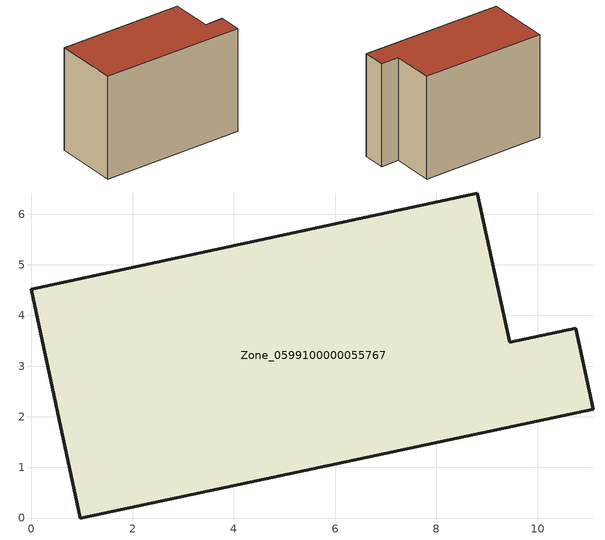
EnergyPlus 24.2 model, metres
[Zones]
Zone_0599100000055767
 floor ground (C_G): 0.97,0 0,4.52 8.81,6.42 9.45,3.47 10.75,3.75 11.1,2.15 z0
 wall outside (C_F): 11.1,2.15 10.75,3.75 9.45,3.47 8.81,6.42 0,4.52 0.97,0 11.1,2.15 z0:7.55
 roof outside (C_R): 0,4.52 0.97,0 11.1,2.15 10.75,3.75 9.45,3.47 8.81,6.42 z7.55
[BUILDING]
Pand.0599100000055767: North Axis=0; Terrain=City; Loads Convergence Tolerance Value=0.04; Temperature Convergence Tolerance Value=0.4; Solar Distribution=FullExterior; Maximum Number of Warmup Days=25; Minimum Number of Warmup Days=1
[Site:Location]
Rotterdam.The.Hague.AP_ZH_NLD Design_Conditions: Latitude=51.96; Longitude=4.45; Time Zone=1; Elevation=-4.5
[SITE:GROUNDTEMPERATURE:BUILDINGSURFACE]
18, 18, 18, 18, 18, 18, 18, 18, 18, 18, 18, 18
[MATERIAL] Thermal Absorptance=0.9; Solar Absorptance=0.7; Visible Absorptance=0.7
Name | Roughness | Thickness | Conductivity | Density | Specific Heat
G.TC.1946 | MediumSmooth | 0.15 | 1 | 540 | 1210
F.TC.1946 | Rough | 0.3 | 0.857143 | 1920 | 840
R.TC.1946 | MediumRough | 0.2 | 0.909091 | 1500 | 1000
[CONSTRUCTION]
C_G: G.TC.1946
C_F: F.TC.1946
C_R: R.TC.1946
[ZONE]
Zone_0599100000055767: Type=1; Multiplier=1; Ceiling Height=Autocalculate; Volume=Autocalculate; Floor Area=autocalculate; Part of Total Floor Area=Yes
[ZONEINFILTRATION:DESIGNFLOWRATE]
Infil_Zone_0599100000055767: Zone or ZoneList or Space or SpaceList=Zone_0599100000055767; Schedule=AlwaysOn; Design Flow Rate Calculation Method=Flow/Area; Flow Rate per Floor Area=0.003; Constant Term Coefficient=1; Temperature Term Coefficient=0; Velocity Term Coefficient=0; Velocity Squared Term Coefficient=0
[HVACTEMPLATE:ZONE:IDEALLOADSAIRSYSTEM]
Zone_0599100000055767: Maximum Heating Supply Air Temperature=50; Minimum Cooling Supply Air Temperature=13; Maximum Heating Supply Air Humidity Ratio=0.0156; Minimum Cooling Supply Air Humidity Ratio=0.0077; Heating Limit=NoLimit; Cooling Limit=NoLimit; Dehumidification Control Type=ConstantSensibleHeatRatio; Cooling Sensible Heat Ratio=0.7; Dehumidification Setpoint=60; Humidification Control Type=None; Humidification Setpoint=30; Outdoor Air Method=None; Outdoor Air Flow Rate per Person=0.00944; Outdoor Air Flow Rate per Zone Floor Area=0; Outdoor Air Flow Rate per Zone=0; Demand Controlled Ventilation Type=None; Outdoor Air Economizer Type=NoEconomizer; Heat Recovery Type=None; Sensible Heat Recovery Effectiveness=0.7; Latent Heat Recovery Effectiveness=0.65
[ZONECONTROL:THERMOSTAT]
ThermostatControl_Zone_0599100000055767: Zone or ZoneList=Zone_0599100000055767; Control Type Schedule=DualSetpointControlType; Control 1=Thermostat_Zone_0599100000055767; Temperature Difference Between Cutout And Setpoint=0
[THERMOSTATSETPOINT:DUALSETPOINT]
Thermostat_Zone_0599100000055767: Heating Setpoint Temperature Schedule=HeatingSetpoint_Zone_0599100000055767; Cooling Setpoint Temperature Schedule=CoolingSetpoint_Zone_0599100000055767
[SCHEDULE:COMPACT]
HeatingSetpoint_Zone_0599100000055767: Through: 12/31, For: AllDays, Until: 24:00, 21
CoolingSetpoint_Zone_0599100000055767: Through: 12/31, For: AllDays, Until: 24:00, 24
DualSetpointControlType: Through: 12/31, For: AllDays, Until: 24:00, 4
AlwaysOn: Through: 12/31, For: AllDays, Until: 24:00, 1
